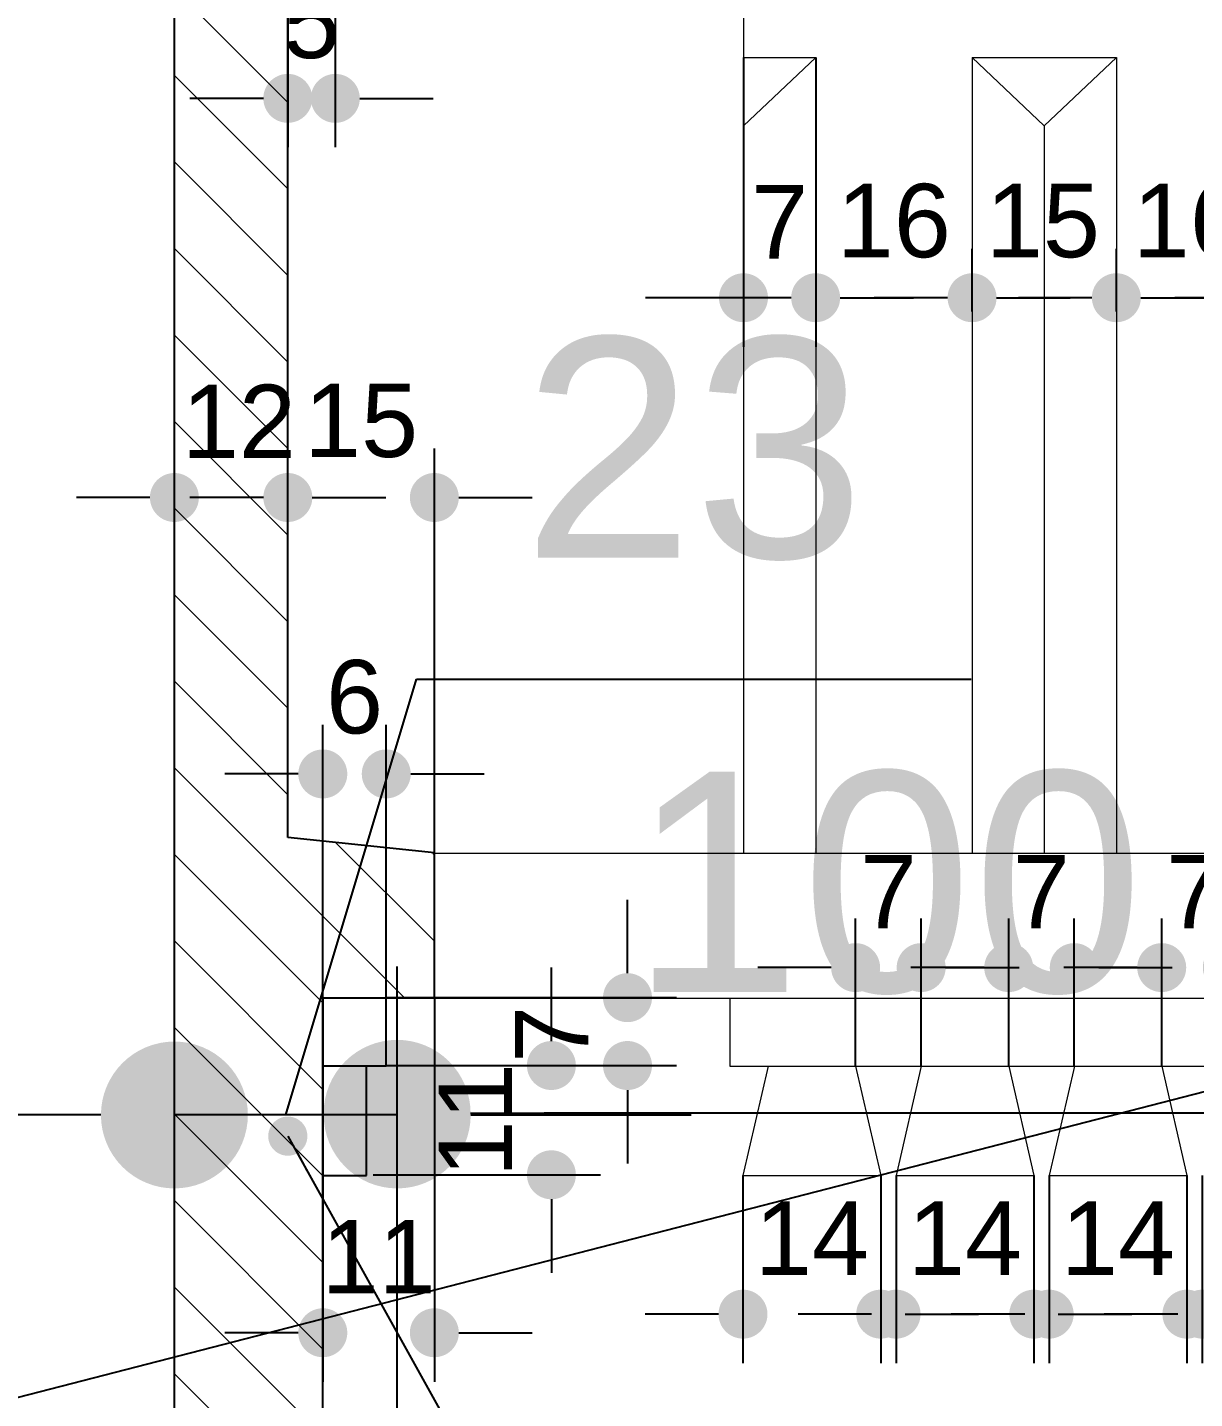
# Model space of a CAD drawing. Header units: inches. Extents: x 274057 to 444617, y 490067 to 635630.
# Drawn here: x 329912.3 to 330031.5, y 519317.8 to 519457.8 of the extents above; entities that cross this region are included whole.
import ezdxf

# ---------------------------------------------------------------- set-up
doc = ezdxf.new("R2010")
doc.units = ezdxf.units.IN
doc.header["$MEASUREMENT"] = 0
for name, color, linetype in [('CQ Grg Gypsum', 41, 'Continuous'), ('CQ PANEL DIMENSION', 1, 'Continuous'), ('CQ Plaster', 1, 'Continuous'), ('CQ SPOT DETAIL DIMENSION', 9, 'Continuous'), ('CQ SPOT DETAILS', 40, 'Continuous'), ('CQ wall section', 5, 'Continuous'), ('CQ_callout', 34, 'Continuous')]:
    doc.layers.add(name, color=color, linetype=linetype)
for name, color, linetype, lineweight in [('CQ gypsum 2', 42, 'Continuous', 0), ('CQ Gypsum Hatch', 8, 'Continuous', 20), ('CQ plan and elev dimension', 252, 'Continuous', 35)]:
    doc.layers.add(name, color=color, linetype=linetype, lineweight=lineweight)
doc.styles.get("Standard").update_dxf_attribs({"font": 'arial.ttf'})
doc.dimstyles.new('chester 15', dxfattribs={"dimscale": 0.15, "dimtxt": 150, "dimasz": 100, "dimexe": 100, "dimexo": 0, "dimgap": 80, "dimtad": 1, "dimdec": 0, "dimzin": 0, "dimdsep": 46, "dimtxsty": 'Standard', "dimblk": 'DOT', "dimcen": 100, "dimclrd": 1, "dimclre": 1, "dimclrt": 3, "dimadec": 0, "dimazin": 0, "dimtfac": 1, "dimtdec": 0, "dimtofl": 0, "dimtmove": 0, "dimatfit": 3, "dimfxl": 1, "dimtolj": 1, "dimtzin": 0, "dimlwd": -1, "dimarcsym": 0})
doc.dimstyles.new('CQ 5', dxfattribs={"dimscale": 0.05, "dimtxt": 150, "dimasz": 100, "dimexe": 100, "dimexo": 0, "dimgap": 80, "dimtad": 1, "dimdec": 0, "dimzin": 0, "dimdsep": 46, "dimtxsty": 'Standard', "dimblk": 'DOT', "dimcen": 100, "dimclrd": 250, "dimclre": 250, "dimclrt": 3, "dimadec": 0, "dimazin": 0, "dimtfac": 1, "dimtdec": 0, "dimtofl": 0, "dimtmove": 0, "dimatfit": 3, "dimfxl": 1, "dimtolj": 1, "dimtzin": 0, "dimlwd": -1, "dimarcsym": 0})
doc.dimstyles.new('CQ 50', dxfattribs={"dimscale": 0.5, "dimtxt": 150, "dimasz": 100, "dimexe": 100, "dimexo": 20, "dimgap": 80, "dimtad": 1, "dimdec": 0, "dimzin": 0, "dimdsep": 46, "dimtxsty": 'Standard', "dimblk": 'DOT', "dimcen": 100, "dimclrd": 250, "dimclre": 250, "dimclrt": 3, "dimadec": 0, "dimazin": 0, "dimtfac": 1, "dimtdec": 0, "dimtofl": 0, "dimtmove": 0, "dimatfit": 3, "dimfxl": 3, "dimtolj": 1, "dimtzin": 0, "dimlwd": -1, "dimarcsym": 0})
doc.dimstyles.get("Standard").update_dxf_attribs({"dimtxt": 0.18, "dimasz": 0.18, "dimexe": 0.18, "dimexo": 0.0625, "dimgap": 0.09, "dimtad": 0, "dimtih": 1, "dimtoh": 1, "dimdec": 4, "dimzin": 0, "dimdsep": 46, "dimtxsty": 'Standard', "dimcen": 0.09, "dimadec": 0, "dimazin": 0, "dimtfac": 1, "dimtdec": 4, "dimtofl": 0, "dimtmove": 0, "dimatfit": 3, "dimfxl": 1, "dimtolj": 1, "dimtzin": 0, "dimarcsym": 0})

# ---------------------------------------------------------------- blocks, each defined once
blk = doc.blocks.new('ff15 section A and B')
at = {"layer": 'CQ Plaster', "color": 1, "ltscale": 0.03, "elevation": 0}
blk.add_lwpolyline([(348440.75, 519999.28), (348440.75, 518899.28), (348200.75, 518899.28), (348200.75, 519999.28)], dxfattribs=at)
blk = doc.blocks.new('_Dot')
at = {"color": 0, "linetype": 'ByBlock', "lineweight": -2}
blk.add_line((-0.5, 0), (-1, 0), dxfattribs=at)
at = {"color": 0, "linetype": 'ByBlock', "const_width": 0.5}
blk.add_lwpolyline([(-0.25, 0, 1), (0.25, 0, 1)], format="xyb", close=True, dxfattribs=at)
blk = doc.blocks.new('*D126')
at = {"layer": 'CQ plan and elev dimension', "color": 250, "lineweight": -2, "transparency": 16777216}
for p, q in [((329975.34, 519499.28), (327897.43, 519499.28)), ((329298.62, 516399.28), (327897.43, 516399.28))]:
    blk.add_line(p, q, dxfattribs=at)
at = {"layer": 'CQ plan and elev dimension', "color": 250, "transparency": 16777216}
blk.add_line((327947.43, 519449.28), (327947.43, 516449.28), dxfattribs=at)
at = {"layer": 'Defpoints', "color": 0, "transparency": 16777216}
for p in [(329985.34, 519499.28, 0.02), (327947.43, 516399.28), (329308.62, 516399.28, 0)]:
    blk.add_point(p, dxfattribs=at)
at = {"layer": 'CQ plan and elev dimension', "color": 250, "transparency": 16777216, "xscale": 50, "yscale": 50, "zscale": 50}
for p, rotation in [((327947.43, 519499.28), 90.00000000166753), ((327947.43, 516399.28), 270.0000000016675)]:
    blk.add_blockref('_Dot', p, dxfattribs=dict(at, rotation=rotation))
at = {"layer": 'CQ plan and elev dimension', "color": 3, "transparency": 16777216, "insert": (327869.11, 517949.28), "char_height": 75, "attachment_point": 5, "rotation": 90}
blk.add_mtext('\\A1;3100', dxfattribs=at)
blk = doc.blocks.new('A$C591968EE')
at = {"layer": 'CQ Gypsum Hatch'}
h = blk.add_hatch(dxfattribs=at)
h.set_pattern_fill('ANSI31', color=256, scale=50, angle=90, style=0)
h.set_pattern_definition([(135, (-374960.8784, -519569.8764), (-4.41941738, -4.41941738), [])])
edge = h.paths.add_edge_path()
edge.add_line((16.43, 182.11), (27.6, 182.11))
edge.add_spline(control_points=[(27.6, 182.11), (27.61, 182.89), (27.66, 184.68), (28.97, 187.09), (31.45, 188.51), (33.5, 190.24), (34.66, 192.59), (34.72, 194.06), (34.74, 194.72)], knot_values=[0, 0, 0, 0, 0.103617, 0.238498, 0.342021, 0.484182, 0.592634, 0.680206, 0.680206, 0.680206, 0.680206], degree=3, periodic=0)
edge.add_line((34.74, 194.72), (38.31, 194.72))
edge.add_line((38.31, 194.72), (38.31, 200))
edge.add_line((38.31, 200), (14.39, 200))
edge.add_line((14.39, 200), (0, 177.03))
edge.add_line((0, 177.03), (0, 0))
edge.add_line((0, 0), (8.46, 0))
edge.add_line((8.46, 0), (8.46, 16.81))
edge.add_line((8.46, 16.81), (15.16, 16.81))
edge.add_line((15.16, 16.81), (15.16, 59.41))
edge.add_line((15.16, 59.41), (26.55, 59.41))
edge.add_line((26.55, 59.41), (26.55, 74.21))
edge.add_line((26.55, 74.21), (11.59, 75.78))
edge.add_line((11.59, 75.78), (11.59, 165.29))
edge.add_line((11.59, 165.29), (16.43, 165.29))
edge.add_line((16.43, 165.29), (16.43, 182.11))
at = {"layer": 'CQ Grg Gypsum'}
for p, q in [((0, 0), (0, 177.03)), ((11.59, 75.78), (11.59, 165.29)), ((26.55, 74.21), (11.59, 75.78)), ((26.55, 59.41), (26.55, 74.21)), ((15.16, 59.41), (26.55, 59.41)), ((15.16, 16.81), (15.16, 59.41)), ((21.63, 52.46), (21.63, 59.41)), ((15.16, 52.46), (21.63, 52.46)), ((19.62, 41.25), (19.62, 52.46)), ((15.16, 41.25), (19.62, 41.25))]:
    blk.add_line(p, q, dxfattribs=at)
blk = doc.blocks.new('cornice002.A')
at = {"layer": 'CQ gypsum 2', "lineweight": 0}
for p, q in [((352706.69, 523514.15, 0), (352706.69, 523423.07, 0)), ((352668.62, 523504.34, 0), (352668.62, 523423.07, 0)), ((352683.36, 523504.34, 0), (352668.62, 523504.34, 0)), ((352675.99, 523497.37, 0), (352668.62, 523504.34, 0)), ((352683.36, 523504.34, 0), (352675.99, 523497.37, 0)), ((352683.36, 523504.34, 0), (352683.36, 523423.07, 0)), ((352699.33, 523504.34, 0), (352699.33, 523423.07, 0)), ((352706.69, 523504.34, 0), (352699.33, 523504.34, 0)), ((352706.69, 523497.37, 0), (352699.33, 523504.34, 0)), ((352675.99, 523497.37, 0), (352675.99, 523423.07, 0)), ((352738.25, 523423.07, 0), (352549, 523423.07, 0)), ((352738.25, 523408.27, 0), (352549, 523408.27, 0)), ((352708.09, 523408.27, 0), (352708.09, 523401.35, 0)), ((352708.09, 523401.35, 0), (352613.2, 523401.35, 0)), ((352663.99, 523401.35, 0), (352661.42, 523390.18, 0)), ((352672.92, 523401.35, 0), (352675.49, 523390.18, 0)), ((352679.62, 523401.35, 0), (352677.05, 523390.18, 0)), ((352688.55, 523401.35, 0), (352691.12, 523390.18, 0)), ((352695.25, 523401.35, 0), (352692.68, 523390.18, 0)), ((352704.18, 523401.35, 0), (352706.75, 523390.18, 0)), ((352675.49, 523390.18, 0), (352661.42, 523390.18, 0)), ((352691.12, 523390.18, 0), (352677.05, 523390.18, 0)), ((352706.75, 523390.18, 0), (352692.68, 523390.18, 0))]:
    blk.add_line(p, q, dxfattribs=at)
blk = doc.blocks.new('*D223')
at = {"layer": 'CQ SPOT DETAIL DIMENSION', "color": 250, "lineweight": -2, "transparency": 16777216}
for p, q in [((329985.41, 519454.71), (329985.41, 519425.18)), ((329992.78, 519454.71), (329992.78, 519425.18))]:
    blk.add_line(p, q, dxfattribs=at)
at = {"layer": 'CQ SPOT DETAIL DIMENSION', "color": 250, "transparency": 16777216}
for p, q in [((329980.41, 519430.18), (329975.41, 519430.18)), ((329997.78, 519430.18), (330002.78, 519430.18))]:
    blk.add_line(p, q, dxfattribs=at)
at = {"layer": 'Defpoints', "color": 0, "transparency": 16777216}
for p in [(329985.41, 519454.71, 0), (329992.78, 519454.71, 0), (329992.78, 519430.18)]:
    blk.add_point(p, dxfattribs=at)
at = {"layer": 'CQ SPOT DETAIL DIMENSION', "color": 250, "transparency": 16777216, "xscale": 5, "yscale": 5, "zscale": 5}
blk.add_blockref('_Dot', (329985.41, 519430.18), dxfattribs=at)
at = {"layer": 'CQ SPOT DETAIL DIMENSION', "color": 250, "transparency": 16777216, "xscale": 5, "yscale": 5, "zscale": 5, "rotation": 180}
blk.add_blockref('_Dot', (329992.78, 519430.18), dxfattribs=at)
at = {"layer": 'CQ SPOT DETAIL DIMENSION', "color": 3, "transparency": 16777216, "insert": (329989.1, 519437.93), "char_height": 7.5, "attachment_point": 5}
blk.add_mtext('\\A1;7', dxfattribs=at)
blk = doc.blocks.new('*D224')
at = {"layer": 'CQ SPOT DETAIL DIMENSION', "color": 250, "lineweight": -2, "transparency": 16777216}
for p, q in [((329992.78, 519454.71), (329992.78, 519425.18)), ((330008.75, 519428.77), (330008.75, 519435.18))]:
    blk.add_line(p, q, dxfattribs=at)
at = {"layer": 'CQ SPOT DETAIL DIMENSION', "color": 250, "transparency": 16777216}
for p, q in [((329987.78, 519430.18), (329982.78, 519430.18)), ((330013.75, 519430.18), (330018.75, 519430.18))]:
    blk.add_line(p, q, dxfattribs=at)
at = {"layer": 'Defpoints', "color": 0, "transparency": 16777216}
for p in [(329992.78, 519454.71, 0), (330008.75, 519430.18), (330008.75, 519428.77)]:
    blk.add_point(p, dxfattribs=at)
at = {"layer": 'CQ SPOT DETAIL DIMENSION', "color": 250, "transparency": 16777216, "xscale": 5, "yscale": 5, "zscale": 5}
blk.add_blockref('_Dot', (329992.78, 519430.18), dxfattribs=at)
at = {"layer": 'CQ SPOT DETAIL DIMENSION', "color": 250, "transparency": 16777216, "xscale": 5, "yscale": 5, "zscale": 5, "rotation": 180}
blk.add_blockref('_Dot', (330008.75, 519430.18), dxfattribs=at)
at = {"layer": 'CQ SPOT DETAIL DIMENSION', "color": 3, "transparency": 16777216, "insert": (330000.76, 519438.01), "char_height": 7.5, "attachment_point": 5}
blk.add_mtext('\\A1;16', dxfattribs=at)
blk = doc.blocks.new('*D225')
at = {"layer": 'CQ SPOT DETAIL DIMENSION', "color": 250, "lineweight": -2, "transparency": 16777216}
for p, q in [((330008.75, 519428.77), (330008.75, 519435.18)), ((330023.48, 519428.77), (330023.48, 519435.18))]:
    blk.add_line(p, q, dxfattribs=at)
at = {"layer": 'CQ SPOT DETAIL DIMENSION', "color": 250, "transparency": 16777216}
for p, q in [((330003.75, 519430.18), (329998.75, 519430.18)), ((330028.48, 519430.18), (330033.48, 519430.18))]:
    blk.add_line(p, q, dxfattribs=at)
at = {"layer": 'Defpoints', "color": 0, "transparency": 16777216}
for p in [(330023.48, 519430.18), (330008.75, 519428.77), (330023.48, 519428.77, 0)]:
    blk.add_point(p, dxfattribs=at)
at = {"layer": 'CQ SPOT DETAIL DIMENSION', "color": 250, "transparency": 16777216, "xscale": 5, "yscale": 5, "zscale": 5}
blk.add_blockref('_Dot', (330008.75, 519430.18), dxfattribs=at)
at = {"layer": 'CQ SPOT DETAIL DIMENSION', "color": 250, "transparency": 16777216, "xscale": 5, "yscale": 5, "zscale": 5, "rotation": 180}
blk.add_blockref('_Dot', (330023.48, 519430.18), dxfattribs=at)
at = {"layer": 'CQ SPOT DETAIL DIMENSION', "color": 3, "transparency": 16777216, "insert": (330015.98, 519438.01), "char_height": 7.5, "attachment_point": 5}
blk.add_mtext('\\A1;15', dxfattribs=at)
blk = doc.blocks.new('*D226')
at = {"layer": 'CQ SPOT DETAIL DIMENSION', "color": 250, "lineweight": -2, "transparency": 16777216}
for p, q in [((330023.48, 519428.77), (330023.48, 519435.18)), ((330039.45, 519428.77), (330039.45, 519435.18))]:
    blk.add_line(p, q, dxfattribs=at)
at = {"layer": 'CQ SPOT DETAIL DIMENSION', "color": 250, "transparency": 16777216}
for p, q in [((330018.48, 519430.18), (330013.48, 519430.18)), ((330044.45, 519430.18), (330049.45, 519430.18))]:
    blk.add_line(p, q, dxfattribs=at)
at = {"layer": 'Defpoints', "color": 0, "transparency": 16777216}
for p in [(330039.45, 519430.18), (330023.48, 519428.77, 0), (330039.45, 519428.77)]:
    blk.add_point(p, dxfattribs=at)
at = {"layer": 'CQ SPOT DETAIL DIMENSION', "color": 250, "transparency": 16777216, "xscale": 5, "yscale": 5, "zscale": 5}
blk.add_blockref('_Dot', (330023.48, 519430.18), dxfattribs=at)
at = {"layer": 'CQ SPOT DETAIL DIMENSION', "color": 250, "transparency": 16777216, "xscale": 5, "yscale": 5, "zscale": 5, "rotation": 180}
blk.add_blockref('_Dot', (330039.45, 519430.18), dxfattribs=at)
at = {"layer": 'CQ SPOT DETAIL DIMENSION', "color": 3, "transparency": 16777216, "insert": (330030.98, 519438.01), "char_height": 7.5, "attachment_point": 5}
blk.add_mtext('\\A1;16', dxfattribs=at)
blk = doc.blocks.new('*D227')
at = {"layer": 'CQ SPOT DETAIL DIMENSION', "color": 250, "lineweight": -2, "transparency": 16777216}
for p, q in [((330039.45, 519428.77), (330039.45, 519435.18)), ((330054.18, 519428.77), (330054.18, 519435.18))]:
    blk.add_line(p, q, dxfattribs=at)
at = {"layer": 'CQ SPOT DETAIL DIMENSION', "color": 250, "transparency": 16777216}
for p, q in [((330034.45, 519430.18), (330029.45, 519430.18)), ((330059.18, 519430.18), (330064.18, 519430.18))]:
    blk.add_line(p, q, dxfattribs=at)
at = {"layer": 'Defpoints', "color": 0, "transparency": 16777216}
for p in [(330054.18, 519430.18), (330039.45, 519428.77), (330054.18, 519428.77, 0)]:
    blk.add_point(p, dxfattribs=at)
at = {"layer": 'CQ SPOT DETAIL DIMENSION', "color": 250, "transparency": 16777216, "xscale": 5, "yscale": 5, "zscale": 5}
blk.add_blockref('_Dot', (330039.45, 519430.18), dxfattribs=at)
at = {"layer": 'CQ SPOT DETAIL DIMENSION', "color": 250, "transparency": 16777216, "xscale": 5, "yscale": 5, "zscale": 5, "rotation": 180}
blk.add_blockref('_Dot', (330054.18, 519430.18), dxfattribs=at)
at = {"layer": 'CQ SPOT DETAIL DIMENSION', "color": 3, "transparency": 16777216, "insert": (330049.18, 519438.01), "char_height": 7.5, "attachment_point": 5}
blk.add_mtext('\\A1;15', dxfattribs=at)
blk = doc.blocks.new('*D232')
at = {"layer": 'CQ SPOT DETAIL DIMENSION', "color": 250, "lineweight": -2, "transparency": 16777216}
for p, q in [((330032.25, 519340.55), (330032.25, 519321.38)), ((330046.31, 519340.55), (330046.31, 519321.38))]:
    blk.add_line(p, q, dxfattribs=at)
at = {"layer": 'CQ SPOT DETAIL DIMENSION', "color": 250, "transparency": 16777216}
for p, q in [((330027.25, 519326.38), (330022.25, 519326.38)), ((330051.31, 519326.38), (330056.31, 519326.38))]:
    blk.add_line(p, q, dxfattribs=at)
at = {"layer": 'Defpoints', "color": 0, "transparency": 16777216}
for p in [(330032.25, 519340.55, 0), (330046.31, 519340.55), (330032.25, 519326.38)]:
    blk.add_point(p, dxfattribs=at)
at = {"layer": 'CQ SPOT DETAIL DIMENSION', "color": 250, "transparency": 16777216, "xscale": 5, "yscale": 5, "zscale": 5}
blk.add_blockref('_Dot', (330032.25, 519326.38), dxfattribs=at)
at = {"layer": 'CQ SPOT DETAIL DIMENSION', "color": 250, "transparency": 16777216, "xscale": 5, "yscale": 5, "zscale": 5, "rotation": 180}
blk.add_blockref('_Dot', (330046.31, 519326.38), dxfattribs=at)
at = {"layer": 'CQ SPOT DETAIL DIMENSION', "color": 3, "transparency": 16777216, "insert": (330039.28, 519334.14), "char_height": 7.5, "attachment_point": 5}
blk.add_mtext('\\A1;14', dxfattribs=at)
blk = doc.blocks.new('*D233')
at = {"layer": 'CQ SPOT DETAIL DIMENSION', "color": 250, "lineweight": -2, "transparency": 16777216}
for p, q in [((330016.62, 519340.55), (330016.62, 519321.38)), ((330030.68, 519340.55), (330030.68, 519321.38))]:
    blk.add_line(p, q, dxfattribs=at)
at = {"layer": 'CQ SPOT DETAIL DIMENSION', "color": 250, "transparency": 16777216}
for p, q in [((330011.62, 519326.38), (330006.62, 519326.38)), ((330035.68, 519326.38), (330040.68, 519326.38))]:
    blk.add_line(p, q, dxfattribs=at)
at = {"layer": 'Defpoints', "color": 0, "transparency": 16777216}
for p in [(330016.62, 519340.55, 0), (330030.68, 519340.55), (330016.62, 519326.38)]:
    blk.add_point(p, dxfattribs=at)
at = {"layer": 'CQ SPOT DETAIL DIMENSION', "color": 250, "transparency": 16777216, "xscale": 5, "yscale": 5, "zscale": 5}
blk.add_blockref('_Dot', (330016.62, 519326.38), dxfattribs=at)
at = {"layer": 'CQ SPOT DETAIL DIMENSION', "color": 250, "transparency": 16777216, "xscale": 5, "yscale": 5, "zscale": 5, "rotation": 180}
blk.add_blockref('_Dot', (330030.68, 519326.38), dxfattribs=at)
at = {"layer": 'CQ SPOT DETAIL DIMENSION', "color": 3, "transparency": 16777216, "insert": (330023.65, 519334.14), "char_height": 7.5, "attachment_point": 5}
blk.add_mtext('\\A1;14', dxfattribs=at)
blk = doc.blocks.new('*D234')
at = {"layer": 'CQ SPOT DETAIL DIMENSION', "color": 250, "lineweight": -2, "transparency": 16777216}
for p, q in [((330000.99, 519340.55), (330000.99, 519321.38)), ((330015.05, 519340.55), (330015.05, 519321.38))]:
    blk.add_line(p, q, dxfattribs=at)
at = {"layer": 'CQ SPOT DETAIL DIMENSION', "color": 250, "transparency": 16777216}
for p, q in [((329995.99, 519326.38), (329990.99, 519326.38)), ((330020.05, 519326.38), (330025.05, 519326.38))]:
    blk.add_line(p, q, dxfattribs=at)
at = {"layer": 'Defpoints', "color": 0, "transparency": 16777216}
for p in [(330000.99, 519340.55, 0), (330015.05, 519340.55), (330000.99, 519326.38)]:
    blk.add_point(p, dxfattribs=at)
at = {"layer": 'CQ SPOT DETAIL DIMENSION', "color": 250, "transparency": 16777216, "xscale": 5, "yscale": 5, "zscale": 5}
blk.add_blockref('_Dot', (330000.99, 519326.38), dxfattribs=at)
at = {"layer": 'CQ SPOT DETAIL DIMENSION', "color": 250, "transparency": 16777216, "xscale": 5, "yscale": 5, "zscale": 5, "rotation": 180}
blk.add_blockref('_Dot', (330015.05, 519326.38), dxfattribs=at)
at = {"layer": 'CQ SPOT DETAIL DIMENSION', "color": 3, "transparency": 16777216, "insert": (330008.02, 519334.14), "char_height": 7.5, "attachment_point": 5}
blk.add_mtext('\\A1;14', dxfattribs=at)
blk = doc.blocks.new('*D235')
at = {"layer": 'CQ SPOT DETAIL DIMENSION', "color": 250, "lineweight": -2, "transparency": 16777216}
for p, q in [((329985.36, 519340.55), (329985.36, 519321.38)), ((329999.42, 519340.55), (329999.42, 519321.38))]:
    blk.add_line(p, q, dxfattribs=at)
at = {"layer": 'CQ SPOT DETAIL DIMENSION', "color": 250, "transparency": 16777216}
for p, q in [((329980.36, 519326.38), (329975.36, 519326.38)), ((330004.42, 519326.38), (330009.42, 519326.38))]:
    blk.add_line(p, q, dxfattribs=at)
at = {"layer": 'Defpoints', "color": 0, "transparency": 16777216}
for p in [(329985.36, 519340.55, 0), (329999.42, 519340.55), (329985.36, 519326.38)]:
    blk.add_point(p, dxfattribs=at)
at = {"layer": 'CQ SPOT DETAIL DIMENSION', "color": 250, "transparency": 16777216, "xscale": 5, "yscale": 5, "zscale": 5}
blk.add_blockref('_Dot', (329985.36, 519326.38), dxfattribs=at)
at = {"layer": 'CQ SPOT DETAIL DIMENSION', "color": 250, "transparency": 16777216, "xscale": 5, "yscale": 5, "zscale": 5, "rotation": 180}
blk.add_blockref('_Dot', (329999.42, 519326.38), dxfattribs=at)
at = {"layer": 'CQ SPOT DETAIL DIMENSION', "color": 3, "transparency": 16777216, "insert": (329992.39, 519334.14), "char_height": 7.5, "attachment_point": 5}
blk.add_mtext('\\A1;14', dxfattribs=at)
blk = doc.blocks.new('*D236')
at = {"layer": 'CQ SPOT DETAIL DIMENSION', "color": 250, "lineweight": -2, "transparency": 16777216}
for p, q in [((329996.86, 519351.71), (329996.86, 519366.77)), ((330003.55, 519351.71), (330003.55, 519366.77))]:
    blk.add_line(p, q, dxfattribs=at)
at = {"layer": 'CQ SPOT DETAIL DIMENSION', "color": 250, "transparency": 16777216}
for p, q in [((329991.86, 519361.77), (329986.86, 519361.77)), ((330008.55, 519361.77), (330013.55, 519361.77))]:
    blk.add_line(p, q, dxfattribs=at)
at = {"layer": 'Defpoints', "color": 0, "transparency": 16777216}
for p in [(330003.55, 519361.77), (329996.86, 519351.71, 0), (330003.55, 519351.71, 0)]:
    blk.add_point(p, dxfattribs=at)
at = {"layer": 'CQ SPOT DETAIL DIMENSION', "color": 250, "transparency": 16777216, "xscale": 5, "yscale": 5, "zscale": 5}
blk.add_blockref('_Dot', (329996.86, 519361.77), dxfattribs=at)
at = {"layer": 'CQ SPOT DETAIL DIMENSION', "color": 250, "transparency": 16777216, "xscale": 5, "yscale": 5, "zscale": 5, "rotation": 180}
blk.add_blockref('_Dot', (330003.55, 519361.77), dxfattribs=at)
at = {"layer": 'CQ SPOT DETAIL DIMENSION', "color": 3, "transparency": 16777216, "insert": (330000.21, 519369.52), "char_height": 7.5, "attachment_point": 5}
blk.add_mtext('\\A1;7', dxfattribs=at)
blk = doc.blocks.new('*D237')
at = {"layer": 'CQ SPOT DETAIL DIMENSION', "color": 250, "lineweight": -2, "transparency": 16777216}
for p, q in [((330012.49, 519351.71), (330012.49, 519366.77)), ((330019.18, 519351.71), (330019.18, 519366.77))]:
    blk.add_line(p, q, dxfattribs=at)
at = {"layer": 'CQ SPOT DETAIL DIMENSION', "color": 250, "transparency": 16777216}
for p, q in [((330007.49, 519361.77), (330002.49, 519361.77)), ((330024.18, 519361.77), (330029.18, 519361.77))]:
    blk.add_line(p, q, dxfattribs=at)
at = {"layer": 'Defpoints', "color": 0, "transparency": 16777216}
for p in [(330019.18, 519361.77), (330012.49, 519351.71, 0), (330019.18, 519351.71, 0)]:
    blk.add_point(p, dxfattribs=at)
at = {"layer": 'CQ SPOT DETAIL DIMENSION', "color": 250, "transparency": 16777216, "xscale": 5, "yscale": 5, "zscale": 5}
blk.add_blockref('_Dot', (330012.49, 519361.77), dxfattribs=at)
at = {"layer": 'CQ SPOT DETAIL DIMENSION', "color": 250, "transparency": 16777216, "xscale": 5, "yscale": 5, "zscale": 5, "rotation": 180}
blk.add_blockref('_Dot', (330019.18, 519361.77), dxfattribs=at)
at = {"layer": 'CQ SPOT DETAIL DIMENSION', "color": 3, "transparency": 16777216, "insert": (330015.83, 519369.52), "char_height": 7.5, "attachment_point": 5}
blk.add_mtext('\\A1;7', dxfattribs=at)
blk = doc.blocks.new('*D238')
at = {"layer": 'CQ SPOT DETAIL DIMENSION', "color": 250, "lineweight": -2, "transparency": 16777216}
for p, q in [((330028.11, 519351.71), (330028.11, 519366.77)), ((330034.81, 519351.71), (330034.81, 519366.77))]:
    blk.add_line(p, q, dxfattribs=at)
at = {"layer": 'CQ SPOT DETAIL DIMENSION', "color": 250, "transparency": 16777216}
for p, q in [((330023.11, 519361.77), (330018.11, 519361.77)), ((330039.81, 519361.77), (330044.81, 519361.77))]:
    blk.add_line(p, q, dxfattribs=at)
at = {"layer": 'Defpoints', "color": 0, "transparency": 16777216}
for p in [(330034.81, 519361.77), (330028.11, 519351.71, 0), (330034.81, 519351.71, 0)]:
    blk.add_point(p, dxfattribs=at)
at = {"layer": 'CQ SPOT DETAIL DIMENSION', "color": 250, "transparency": 16777216, "xscale": 5, "yscale": 5, "zscale": 5}
blk.add_blockref('_Dot', (330028.11, 519361.77), dxfattribs=at)
at = {"layer": 'CQ SPOT DETAIL DIMENSION', "color": 250, "transparency": 16777216, "xscale": 5, "yscale": 5, "zscale": 5, "rotation": 180}
blk.add_blockref('_Dot', (330034.81, 519361.77), dxfattribs=at)
at = {"layer": 'CQ SPOT DETAIL DIMENSION', "color": 3, "transparency": 16777216, "insert": (330031.46, 519369.52), "char_height": 7.5, "attachment_point": 5}
blk.add_mtext('\\A1;7', dxfattribs=at)
blk = doc.blocks.new('*D244')
at = {"layer": 'CQ SPOT DETAIL DIMENSION', "color": 250, "lineweight": -2, "transparency": 16777216}
for p, q in [((329938.89, 519464.52), (329938.89, 519445.54)), ((329943.74, 519464.52), (329943.74, 519445.54))]:
    blk.add_line(p, q, dxfattribs=at)
at = {"layer": 'CQ SPOT DETAIL DIMENSION', "color": 250, "transparency": 16777216}
for p, q in [((329933.89, 519450.54), (329928.89, 519450.54)), ((329948.74, 519450.54), (329953.74, 519450.54))]:
    blk.add_line(p, q, dxfattribs=at)
at = {"layer": 'Defpoints', "color": 0, "transparency": 16777216}
for p in [(329938.89, 519464.52, 0), (329943.74, 519464.52, 0), (329938.89, 519450.54)]:
    blk.add_point(p, dxfattribs=at)
at = {"layer": 'CQ SPOT DETAIL DIMENSION', "color": 250, "transparency": 16777216, "xscale": 5, "yscale": 5, "zscale": 5}
blk.add_blockref('_Dot', (329938.89, 519450.54), dxfattribs=at)
at = {"layer": 'CQ SPOT DETAIL DIMENSION', "color": 250, "transparency": 16777216, "xscale": 5, "yscale": 5, "zscale": 5, "rotation": 180}
blk.add_blockref('_Dot', (329943.74, 519450.54), dxfattribs=at)
at = {"layer": 'CQ SPOT DETAIL DIMENSION', "color": 3, "transparency": 16777216, "insert": (329941.31, 519458.35), "char_height": 7.5, "attachment_point": 5}
blk.add_mtext('\\A1;5', dxfattribs=at)
blk = doc.blocks.new('*D245')
at = {"layer": 'CQ SPOT DETAIL DIMENSION', "color": 250, "lineweight": -2, "transparency": 16777216}
for p, q in [((329938.89, 519375.06), (329938.89, 519414.78)), ((329953.85, 519373.43), (329953.85, 519414.78))]:
    blk.add_line(p, q, dxfattribs=at)
at = {"layer": 'CQ SPOT DETAIL DIMENSION', "color": 250, "transparency": 16777216}
for p, q in [((329933.89, 519409.78), (329928.89, 519409.78)), ((329958.85, 519409.78), (329963.85, 519409.78))]:
    blk.add_line(p, q, dxfattribs=at)
at = {"layer": 'Defpoints', "color": 0, "transparency": 16777216}
for p in [(329938.89, 519409.78), (329938.89, 519375.06, 0), (329953.85, 519373.43, 0)]:
    blk.add_point(p, dxfattribs=at)
at = {"layer": 'CQ SPOT DETAIL DIMENSION', "color": 250, "transparency": 16777216, "xscale": 5, "yscale": 5, "zscale": 5}
blk.add_blockref('_Dot', (329938.89, 519409.78), dxfattribs=at)
at = {"layer": 'CQ SPOT DETAIL DIMENSION', "color": 250, "transparency": 16777216, "xscale": 5, "yscale": 5, "zscale": 5, "rotation": 180}
blk.add_blockref('_Dot', (329953.85, 519409.78), dxfattribs=at)
at = {"layer": 'CQ SPOT DETAIL DIMENSION', "color": 3, "transparency": 16777216, "insert": (329946.37, 519417.61), "char_height": 7.5, "attachment_point": 5}
blk.add_mtext('\\A1;15', dxfattribs=at)
blk = doc.blocks.new('*D246')
at = {"layer": 'CQ SPOT DETAIL DIMENSION', "color": 250, "lineweight": -2, "transparency": 16777216}
for p, q in [((329927.31, 519387.8), (329927.31, 519414.78)), ((329938.89, 519375.06), (329938.89, 519414.78))]:
    blk.add_line(p, q, dxfattribs=at)
at = {"layer": 'CQ SPOT DETAIL DIMENSION', "color": 250, "transparency": 16777216}
for p, q in [((329922.31, 519409.78), (329917.31, 519409.78)), ((329943.89, 519409.78), (329948.89, 519409.78))]:
    blk.add_line(p, q, dxfattribs=at)
at = {"layer": 'Defpoints', "color": 0, "transparency": 16777216}
for p in [(329927.31, 519409.78), (329927.31, 519387.8, 0), (329938.89, 519375.06, 0)]:
    blk.add_point(p, dxfattribs=at)
at = {"layer": 'CQ SPOT DETAIL DIMENSION', "color": 250, "transparency": 16777216, "xscale": 5, "yscale": 5, "zscale": 5}
blk.add_blockref('_Dot', (329927.31, 519409.78), dxfattribs=at)
at = {"layer": 'CQ SPOT DETAIL DIMENSION', "color": 250, "transparency": 16777216, "xscale": 5, "yscale": 5, "zscale": 5, "rotation": 180}
blk.add_blockref('_Dot', (329938.89, 519409.78), dxfattribs=at)
at = {"layer": 'CQ SPOT DETAIL DIMENSION', "color": 3, "transparency": 16777216, "insert": (329933.89, 519417.55), "char_height": 7.5, "attachment_point": 5}
blk.add_mtext('\\A1;12', dxfattribs=at)
blk = doc.blocks.new('*D247')
at = {"layer": 'CQ SPOT DETAIL DIMENSION', "color": 250, "lineweight": -2, "transparency": 16777216}
for p, q in [((329942.46, 519358.7), (329942.46, 519386.55)), ((329948.94, 519358.7), (329948.94, 519386.55))]:
    blk.add_line(p, q, dxfattribs=at)
at = {"layer": 'CQ SPOT DETAIL DIMENSION', "color": 250, "transparency": 16777216}
for p, q in [((329937.46, 519381.55), (329932.46, 519381.55)), ((329953.94, 519381.55), (329958.94, 519381.55))]:
    blk.add_line(p, q, dxfattribs=at)
at = {"layer": 'Defpoints', "color": 0, "transparency": 16777216}
for p in [(329942.46, 519381.55), (329942.46, 519358.7, 0), (329948.94, 519358.7, 0)]:
    blk.add_point(p, dxfattribs=at)
at = {"layer": 'CQ SPOT DETAIL DIMENSION', "color": 250, "transparency": 16777216, "xscale": 5, "yscale": 5, "zscale": 5}
blk.add_blockref('_Dot', (329942.46, 519381.55), dxfattribs=at)
at = {"layer": 'CQ SPOT DETAIL DIMENSION', "color": 250, "transparency": 16777216, "xscale": 5, "yscale": 5, "zscale": 5, "rotation": 180}
blk.add_blockref('_Dot', (329948.94, 519381.55), dxfattribs=at)
at = {"layer": 'CQ SPOT DETAIL DIMENSION', "color": 3, "transparency": 16777216, "insert": (329945.7, 519389.38), "char_height": 7.5, "attachment_point": 5}
blk.add_mtext('\\A1;6', dxfattribs=at)
blk = doc.blocks.new('*D248')
at = {"layer": 'CQ SPOT DETAIL DIMENSION', "color": 250, "lineweight": -2, "transparency": 16777216}
for p, q in [((329942.46, 519358.7), (329942.46, 519319.48)), ((329953.85, 519358.64), (329953.85, 519319.48))]:
    blk.add_line(p, q, dxfattribs=at)
at = {"layer": 'CQ SPOT DETAIL DIMENSION', "color": 250, "transparency": 16777216}
for p, q in [((329937.46, 519324.48), (329932.46, 519324.48)), ((329958.85, 519324.48), (329963.85, 519324.48))]:
    blk.add_line(p, q, dxfattribs=at)
at = {"layer": 'Defpoints', "color": 0, "transparency": 16777216}
for p in [(329942.46, 519358.7), (329953.85, 519358.64, 0), (329942.46, 519324.48)]:
    blk.add_point(p, dxfattribs=at)
at = {"layer": 'CQ SPOT DETAIL DIMENSION', "color": 250, "transparency": 16777216, "xscale": 5, "yscale": 5, "zscale": 5}
blk.add_blockref('_Dot', (329942.46, 519324.48), dxfattribs=at)
at = {"layer": 'CQ SPOT DETAIL DIMENSION', "color": 250, "transparency": 16777216, "xscale": 5, "yscale": 5, "zscale": 5, "rotation": 180}
blk.add_blockref('_Dot', (329953.85, 519324.48), dxfattribs=at)
at = {"layer": 'CQ SPOT DETAIL DIMENSION', "color": 3, "transparency": 16777216, "insert": (329948.16, 519332.25), "char_height": 7.5, "attachment_point": 5}
blk.add_mtext('\\A1;11', dxfattribs=at)
blk = doc.blocks.new('*D249')
at = {"layer": 'CQ SPOT DETAIL DIMENSION', "color": 250, "transparency": 16777216}
for p, q in [((329973.57, 519363.7), (329973.57, 519368.7)), ((329973.57, 519346.77), (329973.57, 519341.77))]:
    blk.add_line(p, q, dxfattribs=at)
at = {"layer": 'CQ SPOT DETAIL DIMENSION', "color": 250, "lineweight": -2, "transparency": 16777216}
for p, q in [((329948.94, 519358.7), (329978.57, 519358.7)), ((329948.94, 519351.77), (329978.57, 519351.77))]:
    blk.add_line(p, q, dxfattribs=at)
at = {"layer": 'Defpoints', "color": 0, "transparency": 16777216}
for p in [(329948.94, 519358.7), (329948.94, 519351.77, 0), (329973.57, 519351.77)]:
    blk.add_point(p, dxfattribs=at)
at = {"layer": 'CQ SPOT DETAIL DIMENSION', "color": 250, "transparency": 16777216, "xscale": 5, "yscale": 5, "zscale": 5}
for p, rotation in [((329973.57, 519358.7), 270), ((329973.57, 519351.77), 90)]:
    blk.add_blockref('_Dot', p, dxfattribs=dict(at, rotation=rotation))
at = {"layer": 'CQ SPOT DETAIL DIMENSION', "color": 3, "transparency": 16777216, "insert": (329965.82, 519354.95), "char_height": 7.5, "attachment_point": 5, "rotation": 90}
blk.add_mtext('\\A1;7', dxfattribs=at)
blk = doc.blocks.new('*D250')
at = {"layer": 'CQ SPOT DETAIL DIMENSION', "color": 250, "transparency": 16777216}
for p, q in [((329965.8, 519356.77), (329965.8, 519361.77)), ((329965.8, 519335.61), (329965.8, 519330.61))]:
    blk.add_line(p, q, dxfattribs=at)
at = {"layer": 'CQ SPOT DETAIL DIMENSION', "color": 250, "lineweight": -2, "transparency": 16777216}
for p, q in [((329948.94, 519351.77), (329970.8, 519351.77)), ((329947.6, 519340.61), (329970.8, 519340.61))]:
    blk.add_line(p, q, dxfattribs=at)
at = {"layer": 'Defpoints', "color": 0, "transparency": 16777216}
for p in [(329948.94, 519351.77, 0), (329947.6, 519340.61, 0), (329965.8, 519340.61)]:
    blk.add_point(p, dxfattribs=at)
at = {"layer": 'CQ SPOT DETAIL DIMENSION', "color": 250, "transparency": 16777216, "xscale": 5, "yscale": 5, "zscale": 5}
for p, rotation in [((329965.8, 519351.77), 270), ((329965.8, 519340.61), 90)]:
    blk.add_blockref('_Dot', p, dxfattribs=dict(at, rotation=rotation))
at = {"layer": 'CQ SPOT DETAIL DIMENSION', "color": 3, "transparency": 16777216, "insert": (329958.04, 519346.19), "char_height": 7.5, "attachment_point": 5, "rotation": 90}
blk.add_mtext('\\A1;11', dxfattribs=at)
blk = doc.blocks.new('*D655')
at = {"layer": 'CQ PANEL DIMENSION', "color": 1, "lineweight": -2, "transparency": 16777216}
for p, q in [((329950.05, 519299.51), (329950.05, 519361.89)), ((330050.05, 519299.51), (330050.05, 519361.89))]:
    blk.add_line(p, q, dxfattribs=at)
at = {"layer": 'CQ PANEL DIMENSION', "color": 1, "transparency": 16777216}
blk.add_line((330035.05, 519346.89), (329965.05, 519346.89), dxfattribs=at)
at = {"layer": 'Defpoints', "color": 0, "transparency": 16777216}
for p in [(329950.05, 519346.89), (329950.05, 519299.51, -0.02), (330050.05, 519299.51, -0.02)]:
    blk.add_point(p, dxfattribs=at)
at = {"layer": 'CQ PANEL DIMENSION', "color": 1, "transparency": 16777216, "xscale": 15, "yscale": 15, "zscale": 15, "rotation": 180}
blk.add_blockref('_Dot', (329950.05, 519346.89), dxfattribs=at)
at = {"layer": 'CQ PANEL DIMENSION', "color": 1, "transparency": 16777216, "xscale": 15, "yscale": 15, "zscale": 15}
blk.add_blockref('_Dot', (330050.05, 519346.89), dxfattribs=at)
at = {"layer": 'CQ PANEL DIMENSION', "color": 3, "transparency": 16777216, "insert": (330000.05, 519370.38), "char_height": 22.5, "attachment_point": 5}
blk.add_mtext('\\A1;100', dxfattribs=at)
blk = doc.blocks.new('*D656')
at = {"layer": 'CQ PANEL DIMENSION', "color": 1, "transparency": 16777216}
for p, q in [((329938.68, 519346.72), (329952.03, 519391.22)), ((329952.03, 519391.22), (330008.65, 519391.22)), ((329912.31, 519346.72), (329897.31, 519346.72)), ((329950.06, 519346.72), (329927.31, 519346.72)), ((329965.06, 519346.72), (329980.06, 519346.72))]:
    blk.add_line(p, q, dxfattribs=at)
at = {"layer": 'CQ PANEL DIMENSION', "color": 1, "lineweight": -2, "transparency": 16777216}
for p, q in [((329927.31, 519299.28), (329927.31, 519361.72)), ((329950.06, 519299.34), (329950.06, 519361.72))]:
    blk.add_line(p, q, dxfattribs=at)
at = {"layer": 'Defpoints', "color": 0, "transparency": 16777216}
for p in [(329927.31, 519346.72), (329927.31, 519299.28, -0.03), (329950.06, 519299.34, 0.02)]:
    blk.add_point(p, dxfattribs=at)
at = {"layer": 'CQ PANEL DIMENSION', "color": 1, "transparency": 16777216, "xscale": 15, "yscale": 15, "zscale": 15}
blk.add_blockref('_Dot', (329927.31, 519346.72), dxfattribs=at)
at = {"layer": 'CQ PANEL DIMENSION', "color": 1, "transparency": 16777216, "xscale": 15, "yscale": 15, "zscale": 15, "rotation": 180}
blk.add_blockref('_Dot', (329950.06, 519346.72), dxfattribs=at)
at = {"layer": 'CQ PANEL DIMENSION', "color": 3, "transparency": 16777216, "insert": (329980.34, 519414.71), "char_height": 22.5, "attachment_point": 5}
blk.add_mtext('\\A1;23', dxfattribs=at)

msp = doc.modelspace()

# ---------------------------------------------------------------- block references
at = {"layer": 'CQ Grg Gypsum'}
msp.add_blockref('A$C591968EE', (329927.31, 519299.28, 0), dxfattribs=at)
at = {"layer": 'CQ Grg Gypsum', "xscale": -1}
msp.add_blockref('cornice002.A', (682692.11, -4049.63, 0), dxfattribs=at)
at = {"layer": 'CQ wall section', "xscale": -1}
msp.add_blockref('ff15 section A and B', (678128.06, 0), dxfattribs=at)

# ---------------------------------------------------------------- dimensions: what is measured, and where the dimension line sits
at = {"layer": 'CQ PANEL DIMENSION'}
for base, p1, p2, picture, middle in [((329927.31, 519346.72, 0.03), (329950.06, 519299.34, 0.05), (329927.31, 519299.28, 0), '*D656', (329964.03, 519414.71, 0.03)), ((329950.05, 519346.89, 0.13), (330050.05, 519299.51, 0.11), (329950.05, 519299.51, 0.11), '*D655', (330000.05, 519370.38, 0.13))]:
    dim = msp.add_linear_dim(base=base, p1=p1, p2=p2, angle=180, dimstyle='chester 15', override={"dimtmove": 1}, dxfattribs=at)
    dim.commit()
    dim.dimension.update_dxf_attribs({"geometry": picture, "text_midpoint": middle})
at = {"layer": 'CQ plan and elev dimension'}
dim = msp.add_linear_dim(base=(327947.43, 516399.28, -0.02), p1=(329985.34, 519499.28, 0), p2=(329308.62, 516399.28, -0.02), angle=90, dimstyle='CQ 50', override={"dimtmove": 1}, dxfattribs=at)
dim.commit()
dim.dimension.update_dxf_attribs({"geometry": '*D126', "text_midpoint": (327869.11, 517949.28, -0.02)})
at = {"layer": 'CQ SPOT DETAIL DIMENSION'}
for base, p1, p2, picture, middle in [((329938.89, 519450.54), (329943.74, 519464.52, 0), (329938.89, 519464.52, 0), '*D244', (329941.31, 519450.54)), ((329992.78, 519430.18), (329985.41, 519454.71, 0), (329992.78, 519454.71, 0), '*D223', (329989.1, 519430.18)), ((329938.89, 519409.78), (329953.85, 519373.43, 0), (329938.89, 519375.06, 0), '*D245', (329946.37, 519409.78)), ((329942.46, 519381.55), (329948.94, 519358.7, 0), (329942.46, 519358.7, 0), '*D247', (329945.7, 519381.55)), ((330003.55, 519361.77), (329996.86, 519351.71, 0), (330003.55, 519351.71, 0), '*D236', (330000.21, 519361.77)), ((330019.18, 519361.77, 0), (330012.49, 519351.71, 0), (330019.18, 519351.71, 0), '*D237', (330015.83, 519361.77, 0)), ((330034.81, 519361.77, 0), (330028.11, 519351.71, 0), (330034.81, 519351.71, 0), '*D238', (330031.46, 519361.77, 0)), ((329942.46, 519324.48), (329953.85, 519358.64, 0), (329942.46, 519358.7), '*D248', (329948.16, 519324.48))]:
    dim = msp.add_linear_dim(base=base, p1=p1, p2=p2, dimstyle='CQ 5', dxfattribs=at)
    dim.commit()
    dim.dimension.update_dxf_attribs({"geometry": picture, "text_midpoint": middle, "dimtype": 160})
for base, p1, p2, picture, middle in [((330008.75, 519430.18), (329992.78, 519454.71, 0), (330008.75, 519428.77), '*D224', (330000.76, 519430.18)), ((330023.48, 519430.18, 0), (330008.75, 519428.77, 0), (330023.48, 519428.77, 0), '*D225', (330015.98, 519430.18, 0)), ((330039.45, 519430.18), (330023.48, 519428.77, 0), (330039.45, 519428.77), '*D226', (330030.98, 519430.18)), ((330054.18, 519430.18, 0), (330039.45, 519428.77, 0), (330054.18, 519428.77, 0), '*D227', (330049.18, 519430.18, 0)), ((329927.31, 519409.78), (329938.89, 519375.06, 0), (329927.31, 519387.8, 0), '*D246', (329933.89, 519409.78)), ((329985.36, 519326.38, 0), (329999.42, 519340.55, 0), (329985.36, 519340.55, 0), '*D235', (329992.39, 519326.38, 0)), ((330000.99, 519326.38, 0), (330015.05, 519340.55, 0), (330000.99, 519340.55, 0), '*D234', (330008.02, 519326.38, 0)), ((330016.62, 519326.38, 0), (330030.68, 519340.55, 0), (330016.62, 519340.55, 0), '*D233', (330023.65, 519326.38, 0)), ((330032.25, 519326.38, 0), (330046.31, 519340.55, 0), (330032.25, 519340.55, 0), '*D232', (330039.28, 519326.38, 0))]:
    dim = msp.add_linear_dim(base=base, p1=p1, p2=p2, dimstyle='CQ 5', override={"dimtmove": 1}, dxfattribs=at)
    dim.commit()
    dim.dimension.update_dxf_attribs({"geometry": picture, "text_midpoint": middle, "dimtype": 160})
for base, p1, p2, picture, middle in [((329973.57, 519351.77), (329948.94, 519358.7), (329948.94, 519351.77, 0), '*D249', (329973.57, 519354.95)), ((329965.8, 519340.61), (329948.94, 519351.77, 0), (329947.6, 519340.61, 0), '*D250', (329965.8, 519346.19))]:
    dim = msp.add_linear_dim(base=base, p1=p1, p2=p2, angle=90, dimstyle='CQ 5', override={"dimtmove": 1}, dxfattribs=at)
    dim.commit()
    dim.dimension.update_dxf_attribs({"geometry": picture, "text_midpoint": middle, "dimtype": 160})

# ---------------------------------------------------------------- leaders
at = {"layer": 'CQ SPOT DETAILS', "color": 1}
msp.add_leader([(329938.89, 519344.56, 0), (329971.45, 519285.94, 0), (330012.03, 519285.94, 0)], dimstyle='Standard', override={"dimasz": 4, "dimldrblk": 'Dot', "dimfxl": 0.1, "dimarcsym": 2}, dxfattribs=at)
at = {"layer": 'CQ_callout'}
msp.add_leader([(330255.07, 519406.46), (329530.96, 519219.84), (329233.77, 519219.84)], dimstyle='Standard', override={"dimasz": 10, "dimldrblk": 'Dot', "dimfxl": 0.1, "dimarcsym": 2}, dxfattribs=at)

doc.saveas('drawing.dxf')
